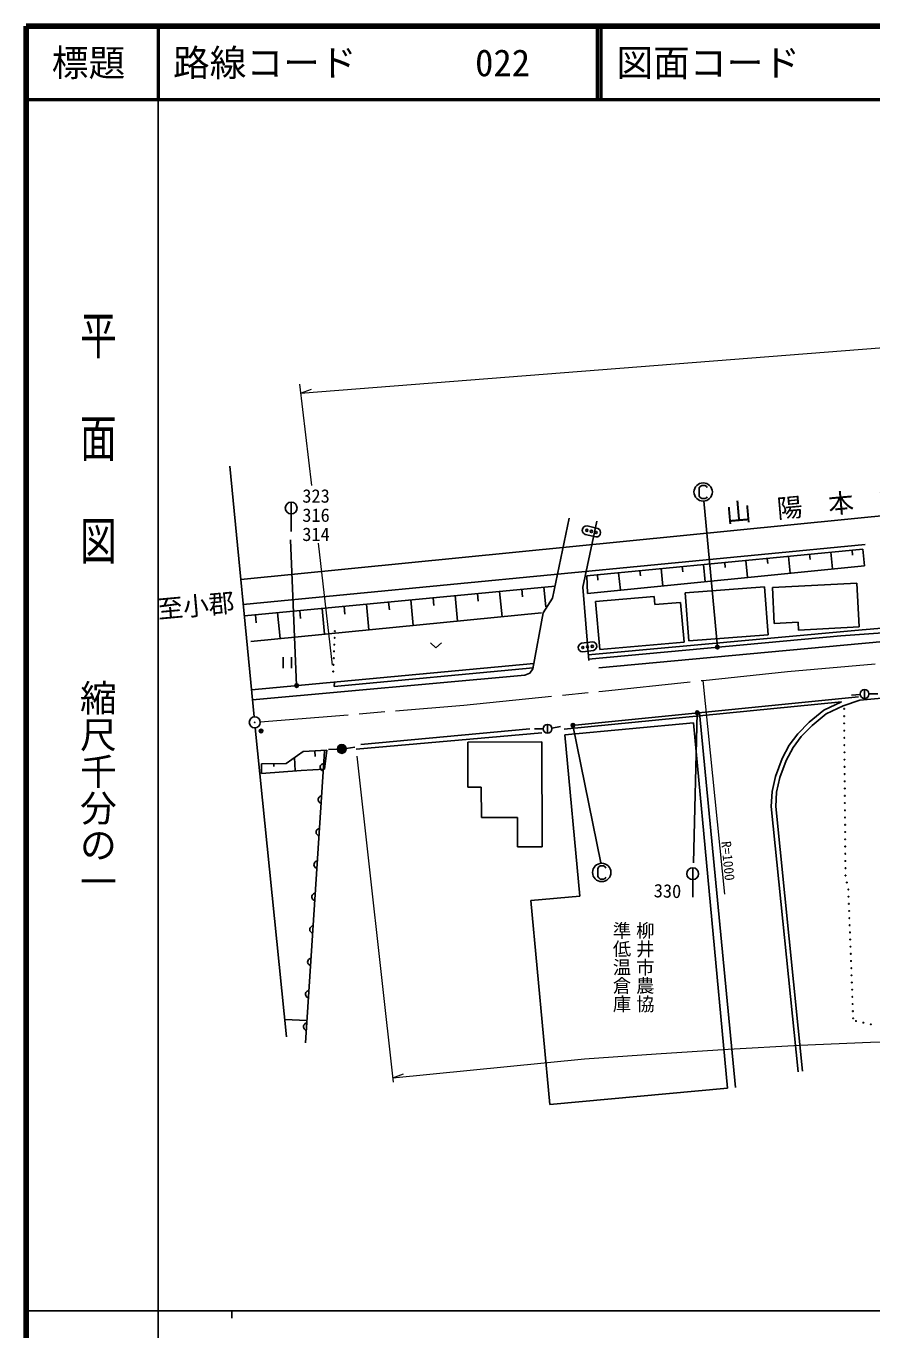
# Model space of a CAD drawing. Units: millimetres, scale not verified. Extents: x 40000 to 680000, y 20000 to 380000.
# Drawn here: x 40000 to 155172, y 202409 to 380000 of the extents above; entities that cross this region are included whole.
import ezdxf
from ezdxf.enums import TextEntityAlignment as Align

# ---------------------------------------------------------------- set-up
doc = ezdxf.new("R2010")
doc.units = ezdxf.units.MM
doc.header["$LTSCALE"] = 1000
doc.header["$PDMODE"] = 32
doc.header["$PDSIZE"] = 500
doc.linetypes.add('CHAIN', pattern=[18.5, 12, -1.5, 3.5, -1.5])
for name, color, linetype, lineweight in [('M-BGD', 7, 'Continuous', 25), ('M-BGD-EXST', 7, 'Continuous', 25), ('M-BMK', 2, 'CHAIN', 13), ('M-BMK-OTRS', 5, 'Continuous', 25), ('M-BMK-SRVR', 3, 'Continuous', 25), ('M-STR-HTXT', 7, 'Continuous', 13), ('M-STR-STRC', 7, 'Continuous', 25), ('M-TTL', 2, 'Continuous', 140), ('M-TTL-BAND', 7, 'Continuous', 25), ('M-TTL-LINE', 7, 'Continuous', 50)]:
    doc.layers.add(name, color=color, linetype=linetype, lineweight=lineweight)
for name, color, linetype in [('M-BMK-HTXT', 7, 'Continuous'), ('M-OTRS', 6, 'Continuous'), ('M-TTL-TXT', 7, 'Continuous')]:
    doc.layers.add(name, color=color, linetype=linetype)
doc.styles.add('@ＭＳ ゴシック', font='')
doc.styles.add('ＭＳ ゴシック', font='')
doc.styles.get('@ＭＳ ゴシック').set_extended_font_data('@MS Gothic')
doc.styles.get('ＭＳ ゴシック').set_extended_font_data('MS Gothic')

msp = doc.modelspace()

# ---------------------------------------------------------------- linework, layer by layer
at = {"layer": 'M-BGD'}
for p, q in [((69231, 304632), (269172, 324456)), ((111688, 302074), (113937, 312962)), ((115729, 311317), (115799, 311608)), ((115780, 311099), (115729, 311317)), ((115891, 310918), (115780, 311099)), ((115799, 311608), (115943, 311780)), ((117733, 312546), (115801, 303574)), ((116110, 310763), (115891, 310918)), ((115943, 311780), (116124, 311890)), ((116124, 311890), (116390, 311929)), ((116390, 311929), (117849, 311579)), ((117849, 311579), (118069, 311424)), ((118069, 311424), (118180, 311243)), ((118230, 311025), (118160, 310733)), ((118180, 311243), (118230, 311025)), ((69566, 301209), (154265, 309398)), ((117569, 310412), (116110, 310763)), ((117835, 310451), (117569, 310412)), ((118016, 310562), (117835, 310451)), ((118160, 310733), (118016, 310562)), ((116352, 305120), (153913, 308747)), ((140911, 307492), (140978, 306799)), ((143800, 307771), (144022, 305473)), ((146690, 308050), (146756, 307364)), ((149579, 308329), (149799, 306053)), ((152468, 308608), (152534, 307928)), ((153913, 308747), (154155, 306490)), ((154155, 306490), (116432, 302702)), ((120686, 305539), (120916, 303152)), ((123575, 305818), (123644, 305105)), ((126464, 306097), (126693, 303732)), ((129354, 306376), (129422, 305670)), ((132243, 306655), (132469, 304313)), ((135132, 306934), (135200, 306234)), ((138022, 307213), (138246, 304893)), ((69719, 299651), (112030, 303731)), ((116432, 302702), (116352, 305120)), ((117796, 305260), (117866, 304540)), ((153111, 304132), (141627, 303548)), ((153414, 298151), (153111, 304132)), ((95408, 302128), (95509, 301083)), ((98430, 302419), (98765, 298942)), ((101452, 302711), (101553, 301669)), ((104475, 303002), (104809, 299537)), ((107497, 303293), (107597, 302256)), ((110417, 300100), (111688, 302074)), ((110519, 303585), (110780, 300880)), ((115801, 303574), (116608, 293578)), ((125515, 302304), (117546, 301621)), ((125609, 301200), (125515, 302304)), ((140532, 303638), (129722, 302787)), ((129722, 302787), (130237, 296249)), ((141047, 297100), (140532, 303638)), ((141627, 303548), (141876, 298644)), ((77275, 300379), (77376, 299324)), ((80297, 300671), (80635, 297159)), ((83319, 300962), (83420, 299910)), ((86341, 301254), (86679, 297753)), ((89363, 301545), (89465, 300497)), ((92386, 301836), (92722, 298348)), ((117546, 301621), (118105, 295100)), ((129127, 301502), (125609, 301200)), ((129591, 296085), (129127, 301502)), ((70618, 296173), (110159, 300063)), ((71230, 299797), (71332, 298738)), ((74252, 300088), (74592, 296564)), ((109023, 292472), (110417, 300100)), ((141876, 298644), (145139, 298810)), ((145139, 298810), (145194, 297733)), ((153836, 297746), (179285, 300000)), ((116545, 294361), (153836, 297746)), ((116592, 293779), (150937, 296946)), ((130237, 296249), (141047, 297100)), ((145194, 297733), (153414, 298151)), ((150937, 296946), (160144, 297587)), ((95047, 296011), (95797, 295291)), ((95797, 295291), (96547, 296011)), ((115192, 295422), (115264, 295634)), ((115233, 295125), (115192, 295422)), ((115359, 294940), (115233, 295125)), ((115264, 295634), (115392, 295803)), ((115528, 294812), (115359, 294940)), ((115392, 295803), (115626, 295936)), ((115789, 294747), (115528, 294812)), ((115626, 295936), (117112, 296139)), ((117275, 294950), (115789, 294747)), ((117112, 296139), (117373, 296074)), ((117509, 295083), (117275, 294950)), ((117373, 296074), (117542, 295946)), ((117637, 295252), (117509, 295083)), ((117542, 295946), (117669, 295761)), ((117709, 295464), (117637, 295252)), ((117669, 295761), (117709, 295464)), ((118105, 295100), (129591, 296085)), ((70703, 289606), (109149, 293159)), ((75012, 294023), (75012, 292523)), ((76152, 292523), (76152, 294023)), ((81969, 290045), (109044, 292583)), ((82011, 290651), (81969, 290045)), ((154172, 289622), (154172, 288422)), ((113251, 284214), (151021, 287954)), ((114328, 284729), (153357, 288625)), ((148610, 286842), (151021, 287954)), ((151272, 287409), (153508, 288184)), ((153575, 288968), (152380, 288859)), ((153508, 288184), (157536, 288526)), ((154772, 289034), (155972, 289059)), ((131704, 286464), (136587, 235408)), ((146630, 285186), (148610, 286842)), ((148934, 286330), (147038, 284744)), ((151272, 287409), (148934, 286330)), ((85579, 282162), (108601, 284287)), ((110409, 284292), (109209, 284292)), ((111009, 284892), (111009, 283692)), ((111601, 284387), (112786, 284576)), ((113352, 283470), (130894, 285091)), ((130894, 285091), (135492, 235326)), ((145083, 283616), (146630, 285186)), ((147038, 284744), (145539, 283223)), ((84959, 281497), (110239, 283755)), ((100132, 282478), (110214, 282523)), ((100132, 282478), (100159, 276318)), ((110214, 282523), (110277, 268226)), ((113352, 283470), (115382, 261498)), ((143923, 282068), (145083, 283616)), ((145539, 283223), (144432, 281748)), ((75393, 279550), (77710, 281197)), ((77710, 281197), (80948, 281392)), ((80619, 281258), (78052, 241503)), ((79329, 281295), (79376, 280519)), ((80948, 281392), (80613, 278768)), ((82385, 281515), (81186, 281460)), ((83579, 281619), (84769, 281775)), ((142967, 280225), (143923, 282068)), ((144432, 281748), (143516, 279980)), ((72044, 279494), (75393, 279550)), ((72071, 278210), (72044, 279494)), ((73718, 279522), (73724, 279165)), ((76552, 280374), (76652, 278542)), ((80063, 279156), (80052, 278996)), ((80052, 278996), (80084, 278874)), ((80110, 279273), (80063, 279156)), ((80084, 278874), (80138, 278770)), ((80177, 279369), (80110, 279273)), ((80283, 279463), (80177, 279369)), ((80386, 279516), (80283, 279463)), ((80509, 279548), (80386, 279516)), ((142057, 277804), (142967, 280225)), ((143516, 279980), (142633, 277633)), ((77459, 278601), (72071, 278210)), ((80613, 278768), (77459, 278601)), ((80138, 278770), (80231, 278664)), ((80231, 278664), (80327, 278598)), ((80327, 278598), (80444, 278550)), ((141601, 275733), (142057, 277804)), ((142633, 277633), (142197, 275648)), ((101985, 276326), (100159, 276318)), ((102003, 272195), (101985, 276326)), ((141465, 273685), (141601, 275733)), ((142197, 275648), (142067, 273695)), ((79777, 274739), (79767, 274579)), ((79767, 274579), (79799, 274457)), ((79825, 274856), (79777, 274739)), ((79799, 274457), (79853, 274353)), ((79891, 274952), (79825, 274856)), ((79853, 274353), (79946, 274247)), ((79998, 275045), (79891, 274952)), ((79946, 274247), (80042, 274181)), ((80101, 275099), (79998, 275045)), ((80042, 274181), (80159, 274133)), ((80224, 275131), (80101, 275099)), ((145122, 237573), (141465, 273685)), ((142067, 273695), (145719, 237634)), ((106895, 272216), (102003, 272195)), ((106913, 268211), (106895, 272216)), ((79492, 270322), (79482, 270162)), ((79482, 270162), (79514, 270040)), ((79540, 270439), (79492, 270322)), ((79514, 270040), (79567, 269936)), ((79606, 270535), (79540, 270439)), ((79712, 270628), (79606, 270535)), ((79816, 270682), (79712, 270628)), ((79938, 270714), (79816, 270682)), ((79567, 269936), (79661, 269830)), ((79661, 269830), (79757, 269763)), ((79757, 269763), (79874, 269716)), ((110277, 268226), (106913, 268211)), ((79207, 265904), (79197, 265745)), ((79197, 265745), (79229, 265622)), ((79255, 266022), (79207, 265904)), ((79229, 265622), (79282, 265519)), ((79321, 266118), (79255, 266022)), ((79282, 265519), (79376, 265413)), ((79427, 266211), (79321, 266118)), ((79376, 265413), (79471, 265346)), ((79531, 266264), (79427, 266211)), ((79471, 265346), (79589, 265299)), ((79653, 266297), (79531, 266264)), ((78922, 261487), (78911, 261328)), ((78911, 261328), (78943, 261205)), ((78969, 261604), (78922, 261487)), ((78943, 261205), (78997, 261102)), ((79036, 261700), (78969, 261604)), ((78997, 261102), (79090, 260995)), ((79142, 261794), (79036, 261700)), ((79245, 261847), (79142, 261794)), ((79368, 261879), (79245, 261847)), ((108747, 260885), (115382, 261498)), ((79090, 260995), (79186, 260929)), ((79186, 260929), (79303, 260881)), ((111315, 233093), (108747, 260885)), ((78636, 257070), (78626, 256910)), ((78626, 256910), (78658, 256788)), ((78684, 257187), (78636, 257070)), ((78658, 256788), (78712, 256684)), ((78750, 257283), (78684, 257187)), ((78712, 256684), (78805, 256578)), ((78857, 257376), (78750, 257283)), ((78805, 256578), (78901, 256512)), ((78960, 257430), (78857, 257376)), ((78901, 256512), (79018, 256464)), ((79083, 257462), (78960, 257430)), ((78351, 252653), (78341, 252493)), ((78341, 252493), (78373, 252371)), ((78399, 252770), (78351, 252653)), ((78373, 252371), (78426, 252267)), ((78465, 252866), (78399, 252770)), ((78426, 252267), (78520, 252161)), ((78571, 252959), (78465, 252866)), ((78675, 253013), (78571, 252959)), ((78797, 253045), (78675, 253013)), ((78520, 252161), (78616, 252095)), ((78616, 252095), (78733, 252047)), ((78512, 248628), (78390, 248595)), ((78066, 248235), (78056, 248076)), ((78056, 248076), (78088, 247953)), ((78114, 248353), (78066, 248235)), ((78088, 247953), (78141, 247850)), ((78180, 248449), (78114, 248353)), ((78141, 247850), (78235, 247744)), ((78286, 248542), (78180, 248449)), ((78235, 247744), (78330, 247677)), ((78390, 248595), (78286, 248542)), ((78330, 247677), (78448, 247630)), ((75224, 244684), (78250, 244575)), ((77781, 243818), (77770, 243659)), ((77770, 243659), (77803, 243536)), ((77828, 243935), (77781, 243818)), ((77803, 243536), (77856, 243433)), ((77895, 244031), (77828, 243935)), ((77856, 243433), (77949, 243326)), ((78001, 244125), (77895, 244031)), ((77949, 243326), (78045, 243260)), ((78105, 244178), (78001, 244125)), ((78227, 244210), (78105, 244178)), ((78045, 243260), (78162, 243212)), ((135492, 235326), (111315, 233093))]:
    msp.add_line(p, q, dxfattribs=at)
for centre, radius in [((116348, 311323), 150), ((116980, 311171), 150), ((117612, 311019), 150), ((82011, 296667), 50), ((82048, 297584), 50), ((81936, 294834), 50), ((81973, 295750), 50), ((115807, 295355), 150), ((116451, 295443), 150), ((117095, 295531), 150), ((81862, 293000), 50), ((81899, 293917), 50), ((81825, 292084), 50), ((76840, 290176), 250), ((76840, 290176), 150), ((76840, 290176), 50), ((154172, 289022), 600), ((151384, 286995), 50), ((151392, 286009), 50), ((111009, 284292), 600), ((151401, 285022), 50), ((151409, 284036), 50), ((151417, 283049), 50), ((82984, 281542), 600), ((82984, 281542), 528), ((82984, 281542), 456), ((82984, 281542), 384), ((82984, 281542), 312), ((82984, 281542), 240), ((82984, 281542), 168), ((82984, 281542), 96), ((82984, 281542), 24), ((151425, 282063), 50), ((151434, 281076), 50), ((151442, 280090), 50), ((151450, 279103), 50), ((151459, 278117), 50), ((151467, 277130), 50), ((151475, 276144), 50), ((151484, 275157), 50), ((151492, 274171), 50), ((151500, 273184), 50), ((151508, 272198), 50), ((151517, 271211), 50), ((151525, 270225), 50), ((151533, 269239), 50), ((151542, 268252), 50), ((151550, 267266), 50), ((151558, 266279), 50), ((151566, 265293), 50), ((151575, 264306), 50), ((151765, 263353), 50), ((151956, 262399), 50), ((151993, 261425), 50), ((152030, 260450), 50), ((152067, 259476), 50), ((152104, 258501), 50), ((152141, 257527), 50), ((152178, 256552), 50), ((152216, 255578), 50), ((152253, 254603), 50), ((152290, 253629), 50), ((152327, 252654), 50), ((152364, 251680), 50), ((152401, 250705), 50), ((152438, 249731), 50), ((152475, 248756), 50), ((152512, 247782), 50), ((152549, 246807), 50), ((152586, 245833), 50), ((152623, 244858), 50), ((153005, 244477), 50), ((154014, 244254), 50), ((155023, 244032), 50)]:
    msp.add_circle(centre, radius, dxfattribs=at)
at = {"layer": 'M-BGD-EXST'}
for p, q in [((131795, 317289), (131645, 317089)), ((131645, 317089), (131645, 315989)), ((131995, 317439), (131795, 317289)), ((132445, 317439), (131995, 317439)), ((132645, 317289), (132445, 317439)), ((132745, 317139), (132645, 317289)), ((131645, 315989), (131795, 315789)), ((131795, 315789), (131995, 315639)), ((131995, 315639), (132445, 315639)), ((134125, 295406), (132280, 315319)), ((132445, 315639), (132645, 315739)), ((132645, 315739), (132745, 315889)), ((114454, 284767), (118252, 266026)), ((117990, 265467), (117840, 265267)), ((117840, 265267), (117840, 264167)), ((118190, 265617), (117990, 265467)), ((118640, 265617), (118190, 265617)), ((118840, 265467), (118640, 265617)), ((118940, 265317), (118840, 265467)), ((117840, 264167), (117990, 263967)), ((117990, 263967), (118190, 263817)), ((118190, 263817), (118640, 263817)), ((118640, 263817), (118840, 263917)), ((118840, 263917), (118940, 264067))]:
    msp.add_line(p, q, dxfattribs=at)
for centre, radius in [((132195, 316539), 1250), ((134125, 295406), 250), ((134125, 295406), 150), ((134125, 295406), 50), ((114454, 284767), 250), ((114454, 284767), 150), ((114454, 284767), 50), ((118390, 264717), 1250)]:
    msp.add_circle(centre, radius, dxfattribs=at)
at = {"layer": 'M-BMK'}
for p, q in [((143674, 292076), (156918, 293228)), ((132202, 290879), (143674, 292076)), ((118498, 289425), (132202, 290879)), ((99603, 287513), (118498, 289425)), ((71886, 285219), (99603, 287513))]:
    msp.add_line(p, q, dxfattribs=at)
at = {"layer": 'M-BMK-OTRS'}
for p, q in [((71066, 285904), (67721, 320044)), ((71214, 284411), (75459, 242351))]:
    msp.add_line(p, q, dxfattribs=at)
at = {"layer": 'M-BMK-SRVR'}
for radius in [750, 30]:
    msp.add_circle((71139, 285158), radius, dxfattribs=at)
at = {"layer": 'M-OTRS'}
msp.add_point((72008, 283989), dxfattribs=at)
at = {"layer": 'M-STR-HTXT'}
for p, q in [((77382, 329993), (199507, 339569)), ((77242, 331211), (78849, 317411)), ((77382, 329993), (78845, 330529)), ((79765, 309553), (81698, 292957)), ((132157, 290874), (135097, 261771)), ((85016, 280568), (89987, 236177)), ((89924, 236741), (116023, 239313)), ((89924, 236741), (91376, 237306))]:
    msp.add_line(p, q, dxfattribs=at)
msp.add_lwpolyline([(116023, 239313), (125800, 239995), (135580, 240633), (145364, 241186), (154999, 241608), (164795, 241905), (174419, 242075), (184219, 242131), (194019, 242071), (203731, 241906), (213528, 241675), (214457, 241652)], dxfattribs=at)
at = {"layer": 'M-STR-STRC'}
for p, q in [((76100, 315152), (76100, 311152)), ((76840, 290176), (76013, 310017)), ((117977, 292576), (177949, 298145)), ((70837, 288239), (107914, 291610)), ((107914, 291610), (108608, 291885)), ((108608, 291885), (109023, 292472)), ((131383, 286464), (130888, 266026)), ((130772, 265344), (130772, 261344))]:
    msp.add_line(p, q, dxfattribs=at)
for centre, radius in [((76100, 314352), 800), ((76840, 290176), 250), ((76840, 290176), 150), ((76840, 290176), 50), ((131383, 286464), 250), ((131383, 286464), 150), ((131383, 286464), 50), ((130772, 264544), 800)]:
    msp.add_circle(centre, radius, dxfattribs=at)
at = {"layer": 'M-TTL'}
for p, q in [((40000, 380000), (40000, 20000)), ((680000, 380000), (40000, 380000))]:
    msp.add_line(p, q, dxfattribs=at)
at = {"layer": 'M-TTL-BAND'}
for p, q in [((58000, 370000), (58000, 20000)), ((40000, 205000), (579000, 205000)), ((68000, 205000), (68000, 204000))]:
    msp.add_line(p, q, dxfattribs=at)
at = {"layer": 'M-TTL-LINE'}
for p, q in [((58000, 380000), (58000, 370000)), ((117750, 380000), (117750, 370000)), ((118250, 380000), (118250, 370000)), ((40000, 370000), (680000, 370000))]:
    msp.add_line(p, q, dxfattribs=at)

# ---------------------------------------------------------------- texts
at = {"layer": 'M-BGD', "style": '@ＭＳ ゴシック'}
for s, p in [('準低温倉庫', (121108, 251829)), ('柳井市農協', (124282, 251829))]:
    msp.add_text(s, height=1833, rotation=270, dxfattribs=at).set_placement(p, align=Align.MIDDLE_CENTER)
at = {"layer": 'M-BMK-HTXT', "style": 'ＭＳ ゴシック'}
for s, rotation, p in [('山\u3000陽\u3000本\u3000線', 5, (147462, 314714)), ('至小郡', 5.2, (63113, 301041))]:
    msp.add_text(s, height=2566, rotation=rotation, dxfattribs=at).set_placement(p, align=Align.MIDDLE_CENTER)
at = {"layer": 'M-STR-HTXT', "style": 'ＭＳ ゴシック'}
msp.add_text('R=1000', height=1320, rotation=275.6, dxfattribs=at).set_placement((135580, 266297), align=Align.MIDDLE_CENTER)
at = {"layer": 'M-STR-STRC', "style": 'ＭＳ ゴシック'}
for s, p in [('323', (79481, 316000)), ('316', (79481, 313390)), ('314', (79481, 310780))]:
    msp.add_text(s, height=1833, dxfattribs=at).set_placement(p, align=Align.MIDDLE_CENTER)
msp.add_text('330', height=1833, rotation=358.2, dxfattribs=at).set_placement((127339, 262197), align=Align.MIDDLE_CENTER)
at = {"layer": 'M-TTL-BAND', "style": '@ＭＳ ゴシック', "width": 1.4}
msp.add_text('平  面  図', height=3666, rotation=270, dxfattribs=at).set_placement((49777, 306475), align=Align.MIDDLE_RIGHT)
at = {"layer": 'M-TTL-BAND', "style": '@ＭＳ ゴシック'}
msp.add_text('縮尺千分の一', height=3666, rotation=270, dxfattribs=at).set_placement((49777, 261030), align=Align.MIDDLE_RIGHT)
at = {"layer": 'M-TTL-TXT', "style": 'ＭＳ ゴシック'}
msp.add_text('標題', height=3666, dxfattribs=at).set_placement((48500, 375000), align=Align.MIDDLE_CENTER)
for s, p in [('路線コード', (60000, 375000)), ('022', (101142, 375000)), ('図面コード', (120380, 375000))]:
    msp.add_text(s, height=3666, dxfattribs=at).set_placement(p, align=Align.MIDDLE_LEFT)

doc.saveas('drawing.dxf')
